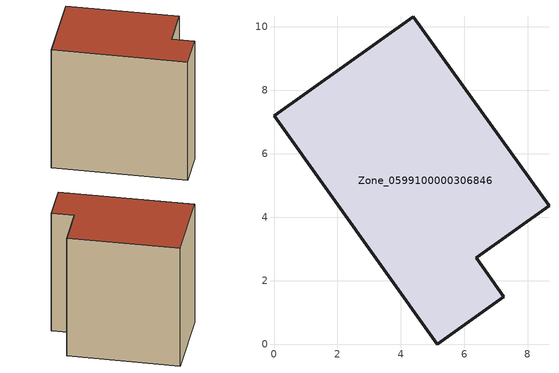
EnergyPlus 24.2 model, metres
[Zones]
Zone_0599100000306846
 floor ground (C_G): 0,7.2 4.4,10.32 8.67,4.36 6.37,2.72 7.24,1.5 5.14,0 z0
 wall outside (C_F): 5.14,0 7.24,1.5 6.37,2.72 8.67,4.36 4.4,10.32 0,7.2 5.14,0 z0:8.85
 roof outside (C_R): 4.4,10.32 0,7.2 5.14,0 7.24,1.5 6.37,2.72 8.67,4.36 z8.85
[BUILDING]
Pand.0599100000306846: North Axis=0; Terrain=City; Loads Convergence Tolerance Value=0.04; Temperature Convergence Tolerance Value=0.4; Solar Distribution=FullExterior; Maximum Number of Warmup Days=25; Minimum Number of Warmup Days=1
[Site:Location]
Rotterdam.The.Hague.AP_ZH_NLD Design_Conditions: Latitude=51.96; Longitude=4.45; Time Zone=1; Elevation=-4.5
[SITE:GROUNDTEMPERATURE:BUILDINGSURFACE]
18, 18, 18, 18, 18, 18, 18, 18, 18, 18, 18, 18
[MATERIAL] Thermal Absorptance=0.9; Solar Absorptance=0.7; Visible Absorptance=0.7
Name | Roughness | Thickness | Conductivity | Density | Specific Heat
G.TI.1975-1991 | MediumSmooth | 0.15 | 0.288461 | 540 | 1210
F.TI.1975-1991 | Rough | 0.3 | 0.230769 | 1920 | 840
R.TI.1975-1991 | MediumRough | 0.2 | 0.153846 | 1500 | 1000
[CONSTRUCTION]
C_G: G.TI.1975-1991
C_F: F.TI.1975-1991
C_R: R.TI.1975-1991
[ZONE]
Zone_0599100000306846: Type=1; Multiplier=1; Ceiling Height=Autocalculate; Volume=Autocalculate; Floor Area=autocalculate; Part of Total Floor Area=Yes
[ZONEINFILTRATION:DESIGNFLOWRATE]
Infil_Zone_0599100000306846: Zone or ZoneList or Space or SpaceList=Zone_0599100000306846; Schedule=AlwaysOn; Design Flow Rate Calculation Method=Flow/Area; Flow Rate per Floor Area=0.003; Constant Term Coefficient=1; Temperature Term Coefficient=0; Velocity Term Coefficient=0; Velocity Squared Term Coefficient=0
[HVACTEMPLATE:ZONE:IDEALLOADSAIRSYSTEM]
Zone_0599100000306846: Maximum Heating Supply Air Temperature=50; Minimum Cooling Supply Air Temperature=13; Maximum Heating Supply Air Humidity Ratio=0.0156; Minimum Cooling Supply Air Humidity Ratio=0.0077; Heating Limit=NoLimit; Cooling Limit=NoLimit; Dehumidification Control Type=ConstantSensibleHeatRatio; Cooling Sensible Heat Ratio=0.7; Dehumidification Setpoint=60; Humidification Control Type=None; Humidification Setpoint=30; Outdoor Air Method=None; Outdoor Air Flow Rate per Person=0.00944; Outdoor Air Flow Rate per Zone Floor Area=0; Outdoor Air Flow Rate per Zone=0; Demand Controlled Ventilation Type=None; Outdoor Air Economizer Type=NoEconomizer; Heat Recovery Type=None; Sensible Heat Recovery Effectiveness=0.7; Latent Heat Recovery Effectiveness=0.65
[ZONECONTROL:THERMOSTAT]
ThermostatControl_Zone_0599100000306846: Zone or ZoneList=Zone_0599100000306846; Control Type Schedule=DualSetpointControlType; Control 1=Thermostat_Zone_0599100000306846; Temperature Difference Between Cutout And Setpoint=0
[THERMOSTATSETPOINT:DUALSETPOINT]
Thermostat_Zone_0599100000306846: Heating Setpoint Temperature Schedule=HeatingSetpoint_Zone_0599100000306846; Cooling Setpoint Temperature Schedule=CoolingSetpoint_Zone_0599100000306846
[SCHEDULE:COMPACT]
HeatingSetpoint_Zone_0599100000306846: Through: 12/31, For: AllDays, Until: 24:00, 21
CoolingSetpoint_Zone_0599100000306846: Through: 12/31, For: AllDays, Until: 24:00, 24
DualSetpointControlType: Through: 12/31, For: AllDays, Until: 24:00, 4
AlwaysOn: Through: 12/31, For: AllDays, Until: 24:00, 1
